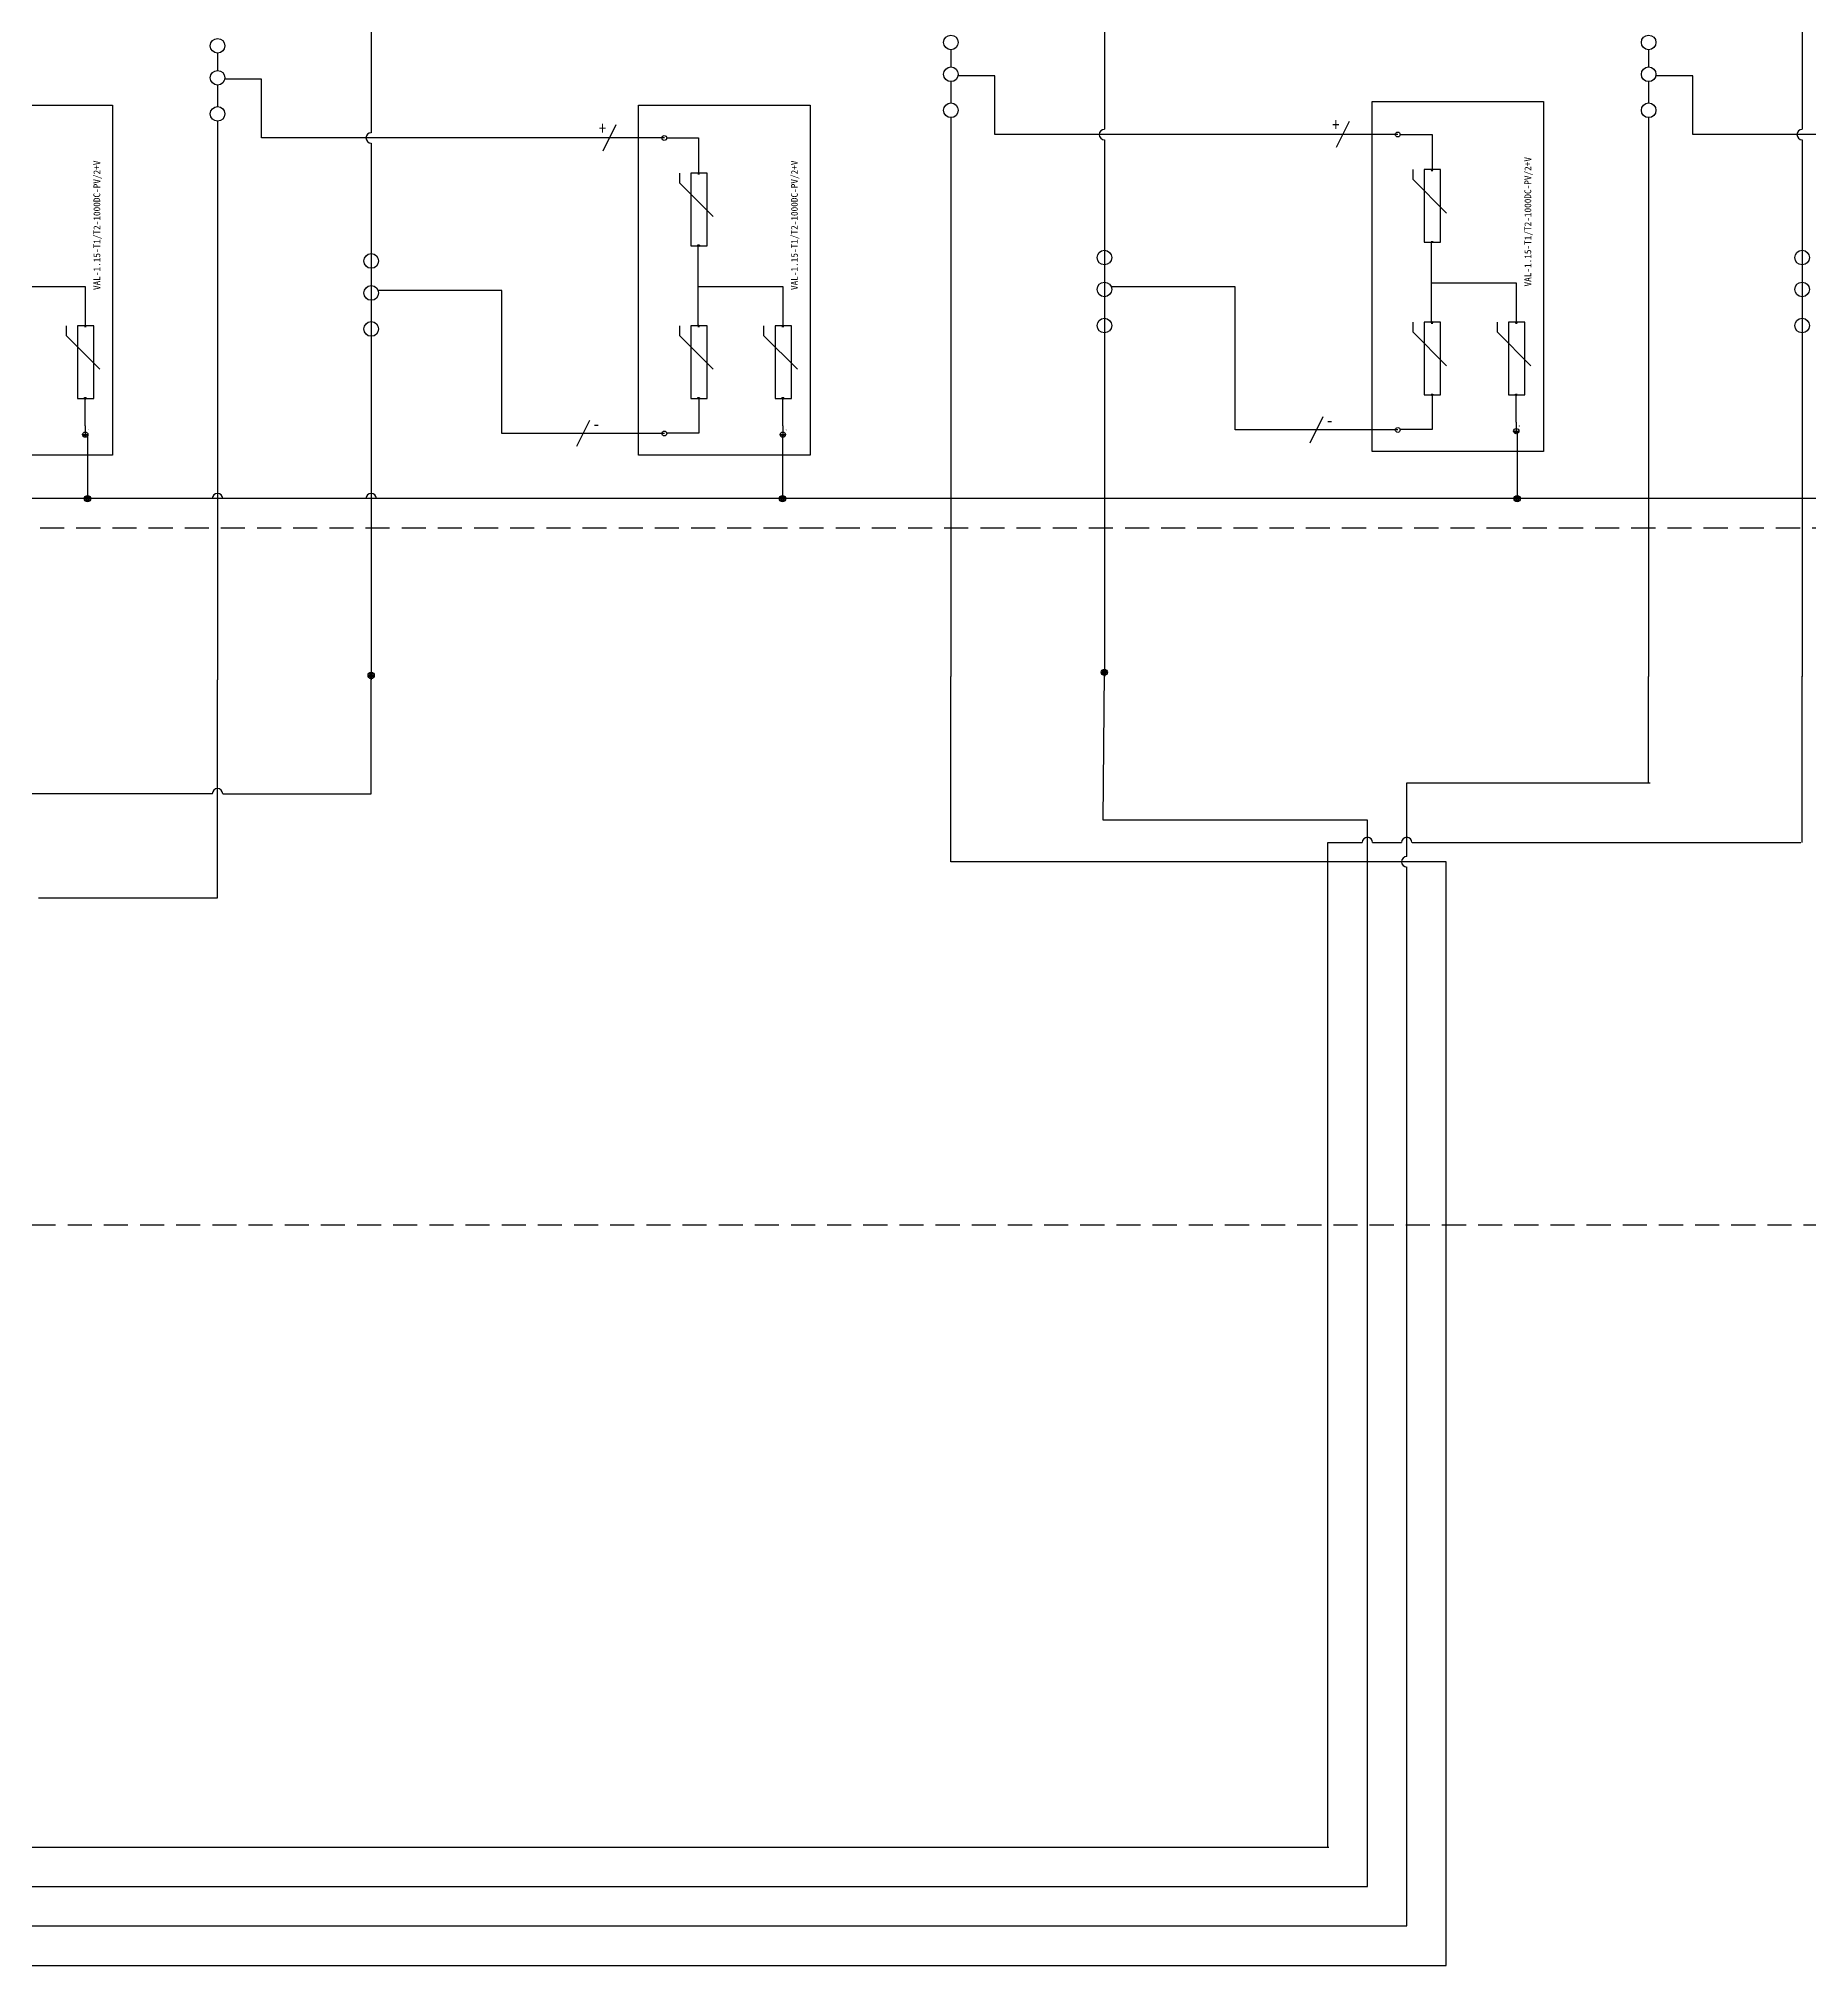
# Model space of a CAD drawing. Header units: millimetres. Extents: x 139 to 980, y -140 to 1049.
# Drawn here: x 717.5 to 827.7, y 679.2 to 799 of the extents above; entities that cross this region are included whole.
import ezdxf
from ezdxf.enums import TextEntityAlignment as Align

# ---------------------------------------------------------------- set-up
doc = ezdxf.new("R2010")
doc.units = ezdxf.units.MM
doc.header["$LTSCALE"] = 12
doc.linetypes.add('HIDDEN2', pattern=[0.1875, 0.125, -0.0625])
for name, color, linetype in [('GRN_12AWG', 3, 'Continuous'), ('GRY_20AWG', 250, 'Continuous'), ('LOCBOX', 92, 'HIDDEN2'), ('MISC', 2, 'Continuous'), ('RED_10AWG', 1, 'Continuous'), ('RED_12AWG', 1, 'Continuous'), ('SYMS', 7, 'Continuous'), ('TAGS', 51, 'Continuous')]:
    doc.layers.add(name, color=color, linetype=linetype)
doc.styles.get("Standard").update_dxf_attribs({"font": ''})
doc.styles.add('WD', font='')
doc.styles.add('WD_IEC', font='')
doc.styles.get('Standard').set_extended_font_data('SimHei')
doc.styles.get('WD').set_extended_font_data('SimHei')
doc.styles.get('WD_IEC').set_extended_font_data('SimHei')

# ---------------------------------------------------------------- blocks, each defined once
blk = doc.blocks.new('HT0_02')
blk.add_circle((0, 0), 0.0699)
at = {"style": 'WD', "flags": 1}
for tag, p in [('X4TERM01', (-0.07, 0)), ('X2TERM01', (0, 0.07)), ('X1TERM01', (0.07, 0)), ('X8TERM01', (0, -0.07))]:
    blk.add_attdef(tag, p, '', height=0.01, dxfattribs=at)
blk = doc.blocks.new('HGND4')
for p, q in [((0, 0), (10, 0)), ((10, -3.8), (10, 3.8)), ((11.2, -2.5), (11.2, 2.5)), ((12.5, -1.2), (12.5, 1.2))]:
    blk.add_line(p, q)
blk.add_circle((10, 0), 5)
at = {"style": 'WD_IEC'}
for tag, p in [('TAG1', (2.5, 4.6)), ('INST', (2.5, 11.6)), ('LOC', (2.5, 8.1))]:
    blk.add_attdef(tag, text='', height=2.5, dxfattribs=at).set_placement(p, align=Align.RIGHT)
at = {"style": 'WD_IEC', "flags": 1}
blk.add_attdef('X4TERM01', (0, 0), '', height=0.32, dxfattribs=at)
blk = doc.blocks.new('VT0_05')
blk.add_lwpolyline([(0.08, -0.06), (0, 0.08), (-0.08, -0.06)], close=True)
at = {"style": 'WD', "flags": 1}
for tag, p in [('X4TERM01', (-0.05, 0)), ('X2TERM01', (0, 0.08)), ('X1TERM01', (0.05, 0)), ('X8TERM01', (0, -0.06))]:
    blk.add_attdef(tag, p, '', height=0.01, dxfattribs=at)
blk = doc.blocks.new('Lightening Surge Arrestor')
at = {"color": 5}
for p, q in [((0.502, 2.919), (0.502, 2.827)), ((0.502, 2.827), (0.826, 2.503)), ((0.502, 1.459), (0.502, 1.367)), ((0.502, 1.367), (0.826, 1.043)), ((1.308, 1.459), (1.308, 1.367)), ((1.308, 1.367), (1.632, 1.043))]:
    blk.add_line(p, q, dxfattribs=at)
for points in [[(0.112, 3.569), (1.754, 3.569), (1.754, 0.222), (0.112, 0.222)], [(0.768, 2.919), (0.611, 2.919), (0.611, 2.225), (0.768, 2.225)], [(0.768, 1.459), (0.611, 1.459), (0.611, 0.765), (0.768, 0.765)], [(1.574, 1.459), (1.417, 1.459), (1.417, 0.765), (1.574, 0.765)]]:
    blk.add_lwpolyline(points, close=True, dxfattribs=at)
at = {"layer": 'GRY_20AWG'}
blk.add_line((1.492, 0.502), (1.492, 0.468), dxfattribs=at)
at = {"layer": 'RED_12AWG'}
for p, q in [((0.382, 3.255), (0.686, 3.255)), ((0.686, 3.255), (0.686, 2.926)), ((0.69, 2.919), (0.684, 2.919)), ((0.681, 1.459), (0.681, 2.226)), ((0.681, 1.835), (1.492, 1.835)), ((1.492, 1.835), (1.492, 1.466)), ((0.69, 1.459), (0.681, 1.459)), ((0.69, 0.435), (0.69, 0.766)), ((1.492, 0.502), (1.492, 0.757)), ((0.381, 0.435), (0.69, 0.435))]:
    blk.add_line(p, q, dxfattribs=at)
at = {"layer": 'SYMS'}
for name, p, xscale, yscale, zscale in [('HT0_02', (0.358, 3.255), 0.3314421991292846, 0.3314421991292846, 0.3314421991292846), ('VT0_05', (0.686, 2.918), 0.1052161047490845, 0.1052161047490845, 0.1052161047490845), ('VT0_05', (0.686, 1.458), 0.1052161047490845, 0.1052161047490845, 0.1052161047490845), ('HT0_02', (0.69, 1.459), 0.01504368401050088, 0.01504368401050088, 0.01504368401050088), ('VT0_05', (1.492, 1.458), 0.1052161047490845, 0.1052161047490845, 0.1052161047490845), ('HT0_02', (0.358, 0.429), 0.3314421991292846, 0.3314421991292846, 0.3314421991292846)]:
    blk.add_blockref(name, p, dxfattribs=dict(at, xscale=xscale, yscale=yscale, zscale=zscale))
at = {"layer": 'SYMS', "xscale": -0.1052161047490845, "yscale": 0.1052161047490845, "zscale": 0.1052161047490845, "rotation": 180}
for p in [(0.686, 2.226), (0.686, 0.766), (1.492, 0.766)]:
    blk.add_blockref('VT0_05', p, dxfattribs=at)
at = {"layer": 'SYMS'}
ref = blk.add_blockref('HGND4', (1.492, 0.468), dxfattribs=dict(at, xscale=0.005, yscale=0.005, zscale=0.005, rotation=270))
ref.add_attrib('TAG1', 'PE', dxfattribs={"layer": 'TAGS', "height": 0.0125, "rotation": 270, "style": 'WD_IEC'}).set_placement((1.515, 0.455), align=Align.RIGHT)
at = {"color": 5, "insert": (1.57, 1.801), "char_height": 0.065, "attachment_point": 1, "rotation": 90}
blk.add_mtext_dynamic_manual_height_columns('VAL-1.15-T1/T2-1000DC-PV/2+V', width=1.87491, gutter_width=0.325, heights=[0], dxfattribs=at)
for tag, p in [('+', (0.447, 3.312)), ('-', (0.457, 0.49))]:
    blk.add_attdef(tag, p, '', height=0.065)
at = {"color": 5}
blk.add_attdef('VAL-1.15-T1/T2-1000DC-PV/2+V', (1.651, 1.798), '', height=0.065, rotation=90, dxfattribs=at)
blk = doc.blocks.new('VT0_02')
blk.add_circle((0, 0), 0.0699)
at = {"style": 'WD', "flags": 1}
for tag, p in [('X4TERM01', (-0.07, 0)), ('X2TERM01', (0, 0.07)), ('X1TERM01', (0.07, 0)), ('X8TERM01', (0, -0.07))]:
    blk.add_attdef(tag, p, '', height=0.01, dxfattribs=at)
blk = doc.blocks.new('HW01')
for p, q in [((0.062, 0.125), (-0.062, -0.125)), ((0.031, 0), (-0.031, 0))]:
    blk.add_line(p, q)
at = {"style": 'WD', "width": 0.7, "flags": 1}
for tag, p in [('INST', (0, 0.357)), ('LOC', (0, 0.188)), ('XREF', (0, -0.3)), ('DESC1', (0, -0.456)), ('DESC2', (0, -0.613))]:
    blk.add_attdef(tag, text='', height=0.125, dxfattribs=at).set_placement(p, align=Align.CENTER)
at = {"style": 'WD', "width": 0.8}
blk.add_attdef('TAG1', text='', height=0.125, dxfattribs=at).set_placement((-0.031, 0.031), align=Align.RIGHT)
at = {"style": 'WD', "flags": 1}
for tag, p in [('X4TERM01', (-0.031, 0)), ('X1TERM01', (0.031, 0))]:
    blk.add_attdef(tag, p, '', height=0.0125, dxfattribs=at)
at = {"style": 'WD'}
for tag, p in [('X2LINK', (0, 0.125)), ('X8LINK', (0, -0.125))]:
    blk.add_attdef(tag, p, '', height=0.01, dxfattribs=at)
at = {"linetype": 'Continuous', "style": 'WD', "flags": 9}
blk.add_attdef('ASSYCODE', text='', height=0.01, dxfattribs=at).set_placement((0.029, 0.042), align=Align.CENTER)
at = {"style": 'WD', "flags": 9}
blk.add_attdef('FAMILY', text='', height=0.01, dxfattribs=at).set_placement((0.023, 0.118), align=Align.CENTER)
at = {"style": 'WD', "width": 0.8}
blk.add_attdef('RATING1', (0.094, 0.031), '', height=0.125, dxfattribs=at)
at = {"style": 'WD', "width": 0.8, "flags": 1}
blk.add_attdef('MFG', text='', height=0.0938, dxfattribs=at).set_placement((-0.125, -0.031), align=Align.TOP_RIGHT)
blk.add_attdef('CAT', text='', height=0.0938, dxfattribs=at).set_placement((0.031, -0.031), align=Align.TOP_LEFT)
blk = doc.blocks.new('WDDOT')
for radius in [0.03, 0.0187, 0.00929]:
    blk.add_circle((0, 0), radius)

msp = doc.modelspace()

# ---------------------------------------------------------------- linework, layer by layer
at = {"layer": 'GRN_12AWG'}
for p, q in [((720.55, 774.29), (720.55, 770.36)), ((763.79, 774.29), (763.79, 770.42)), ((809.5, 774.5), (809.5, 770.39)), ((852.03, 770.39), (605.58, 770.39))]:
    msp.add_line(p, q, dxfattribs=at)
at = {"layer": 'GRY_20AWG'}
for p, q in [((756.44, 792.82), (753.22, 792.82)), ((802.07, 793.03), (798.84, 793.03))]:
    msp.add_line(p, q, dxfattribs=at)
for centre, start, end in [((738.2, 792.82), 90, 270), ((783.82, 793.03), 90, 270), ((827.23, 793.03), 90, 270), ((728.64, 770.39), 0, 180), ((738.2, 770.39), 0, 180)]:
    msp.add_arc(centre, 0.325, start, end, dxfattribs=at)
at = {"layer": 'LOCBOX', "color": 5}
msp.add_lwpolyline([(564.06, 890.74), (880.57, 890.74), (880.57, 725.19), (564.06, 725.19)], close=True, dxfattribs=at)
at = {"layer": 'LOCBOX', "color": 1}
msp.add_lwpolyline([(587.77, 801.25), (863.1, 801.25), (863.1, 768.54), (587.77, 768.54)], close=True, dxfattribs=at)
at = {"layer": 'RED_10AWG'}
for p, q in [((738.2, 876.61), (738.2, 793.87)), ((783.82, 876.82), (783.82, 794.08)), ((827.23, 876.82), (827.23, 794.08)), ((774.27, 798.31), (774.27, 797.23)), ((817.68, 798.31), (817.68, 797.23)), ((728.64, 798.09), (728.64, 797.02)), ((728.64, 796.11), (728.64, 794.78)), ((731.38, 796.48), (729.1, 796.48)), ((731.38, 792.82), (731.38, 796.48)), ((774.27, 796.32), (774.27, 794.99)), ((777.01, 796.69), (774.72, 796.69)), ((777.01, 793.03), (777.01, 796.69)), ((817.68, 796.32), (817.68, 794.99)), ((820.42, 796.69), (818.13, 796.69)), ((820.42, 793.03), (820.42, 796.69)), ((728.64, 793.87), (728.64, 759.11)), ((738.2, 793.87), (738.2, 793.14)), ((774.27, 794.08), (774.27, 759.32)), ((783.82, 794.08), (783.82, 793.36)), ((817.68, 794.08), (817.68, 759.32)), ((827.23, 794.08), (827.23, 793.36)), ((752.81, 792.82), (731.38, 792.82)), ((738.2, 792.49), (738.2, 759.11)), ((798.44, 793.03), (777.01, 793.03)), ((783.82, 792.71), (783.82, 759.32)), ((845.32, 793.03), (820.42, 793.03)), ((827.23, 792.71), (827.23, 759.32)), ((738.2, 784.71), (738.2, 783.63)), ((783.82, 784.93), (783.82, 783.85)), ((827.23, 784.93), (827.23, 783.85)), ((738.2, 782.73), (738.2, 781.39)), ((746.32, 783.34), (738.65, 783.34)), ((746.32, 774.44), (746.32, 783.34)), ((783.82, 782.94), (783.82, 781.61)), ((791.95, 783.55), (784.28, 783.55)), ((791.95, 774.66), (791.95, 783.55)), ((827.23, 782.94), (827.23, 781.61)), ((751.18, 774.44), (746.32, 774.44)), ((756.44, 774.44), (751.58, 774.44)), ((796.8, 774.66), (791.95, 774.66)), ((802.07, 774.66), (797.21, 774.66)), ((728.64, 745.55), (728.64, 759.11)), ((738.2, 752.03), (738.2, 759.39)), ((774.27, 747.8), (774.27, 759.32)), ((783.74, 750.39), (783.82, 759.59)), ((817.68, 752.71), (817.68, 759.32)), ((827.23, 749), (827.23, 759.35)), ((802.63, 748.13), (802.63, 752.71)), ((802.63, 752.71), (817.77, 752.71)), ((709.81, 752.04), (728.32, 752.04)), ((728.97, 752.03), (738.2, 752.03)), ((800.18, 750.39), (783.74, 750.39)), ((800.18, 747.48), (800.18, 750.39)), ((797.72, 747.48), (797.72, 749)), ((797.72, 749), (799.85, 749)), ((800.5, 749), (802.31, 749)), ((802.96, 749), (827.15, 749)), ((774.5, 747.8), (774.27, 747.8)), ((805.09, 747.8), (774.5, 747.8)), ((797.72, 740.35), (797.72, 747.48)), ((800.18, 740.35), (800.18, 747.48)), ((802.63, 740.35), (802.63, 747.48)), ((805.09, 740.35), (805.09, 747.8)), ((717.5, 745.55), (728.64, 745.55)), ((797.72, 686.52), (797.72, 740.35)), ((800.18, 684.07), (800.18, 740.35)), ((802.63, 681.61), (802.63, 740.35)), ((805.09, 679.16), (805.09, 740.35)), ((569.48, 686.52), (797.78, 686.52)), ((569.81, 684.07), (797.78, 684.07)), ((797.78, 684.07), (800.18, 684.07)), ((569.81, 681.61), (797.78, 681.61)), ((797.78, 681.61), (802.63, 681.61)), ((569.81, 679.16), (797.78, 679.16)), ((797.78, 679.16), (805.09, 679.16))]:
    msp.add_line(p, q, dxfattribs=at)
for centre, start, end in [((728.64, 752.03), 0, 180), ((800.18, 749), 0, 180), ((802.63, 749), 0, 180), ((802.63, 747.8), 90, 270)]:
    msp.add_arc(centre, 0.325, start, end, dxfattribs=at)

# ---------------------------------------------------------------- block references
at = {"xscale": 6.503093813421009, "yscale": 6.503093813421009, "zscale": 6.503093813421009}
for p in [(710.71, 771.65), (754.11, 771.65), (799.74, 771.87)]:
    msp.add_blockref('Lightening Surge Arrestor', p, dxfattribs=at)
at = {"layer": 'SYMS', "xscale": 6.503093813421009, "yscale": 6.503093813421009, "zscale": 6.503093813421009}
for name, p in [('VT0_02', (728.64, 798.55)), ('VT0_02', (774.27, 798.76)), ('VT0_02', (817.68, 798.76)), ('VT0_02', (728.64, 796.56)), ('VT0_02', (774.27, 796.78)), ('VT0_02', (817.68, 796.78)), ('VT0_02', (728.64, 794.32)), ('VT0_02', (774.27, 794.54)), ('VT0_02', (817.68, 794.54)), ('VT0_02', (738.2, 785.17)), ('VT0_02', (783.82, 785.38)), ('VT0_02', (827.23, 785.38)), ('VT0_02', (783.82, 783.4)), ('VT0_02', (827.23, 783.4)), ('VT0_02', (738.2, 783.18)), ('VT0_02', (783.82, 781.15)), ('VT0_02', (827.23, 781.15)), ('VT0_02', (738.2, 780.94)), ('WDDOT', (720.55, 770.39)), ('WDDOT', (763.79, 770.39)), ('WDDOT', (809.5, 770.39)), ('WDDOT', (738.2, 759.39)), ('WDDOT', (783.82, 759.59))]:
    msp.add_blockref(name, p, dxfattribs=at)
at = {"layer": 'SYMS'}
ref = msp.add_blockref('HW01', (753.01, 792.82), dxfattribs=dict(at, xscale=6.503093813421009, yscale=6.503093813421009, zscale=6.503093813421009))
ref.add_attrib('TAG1', '+', dxfattribs={"layer": 'TAGS', "height": 0.813, "style": 'WD', "width": 0.8}).set_placement((752.81, 793.02), align=Align.RIGHT)
ref = msp.add_blockref('HW01', (798.64, 793.03), dxfattribs=dict(at, xscale=6.503093813421009, yscale=6.503093813421009, zscale=6.503093813421009))
ref.add_attrib('TAG1', '+', dxfattribs={"layer": 'TAGS', "height": 0.813, "style": 'WD', "width": 0.8}).set_placement((798.44, 793.24), align=Align.RIGHT)
ref = msp.add_blockref('HW01', (797.01, 774.66), dxfattribs=dict(at, xscale=6.503093813421009, yscale=6.503093813421009, zscale=6.503093813421009))
ref.add_attrib('RATING1', '-', (797.62, 774.86), dxfattribs={"layer": 'MISC', "height": 0.813, "style": 'WD', "width": 0.8})
ref = msp.add_blockref('HW01', (751.38, 774.44), dxfattribs=dict(at, xscale=6.503093813421009, yscale=6.503093813421009, zscale=6.503093813421009))
ref.add_attrib('RATING1', '-', (751.99, 774.64), dxfattribs={"layer": 'MISC', "height": 0.813, "style": 'WD', "width": 0.8})

doc.saveas('drawing.dxf')
